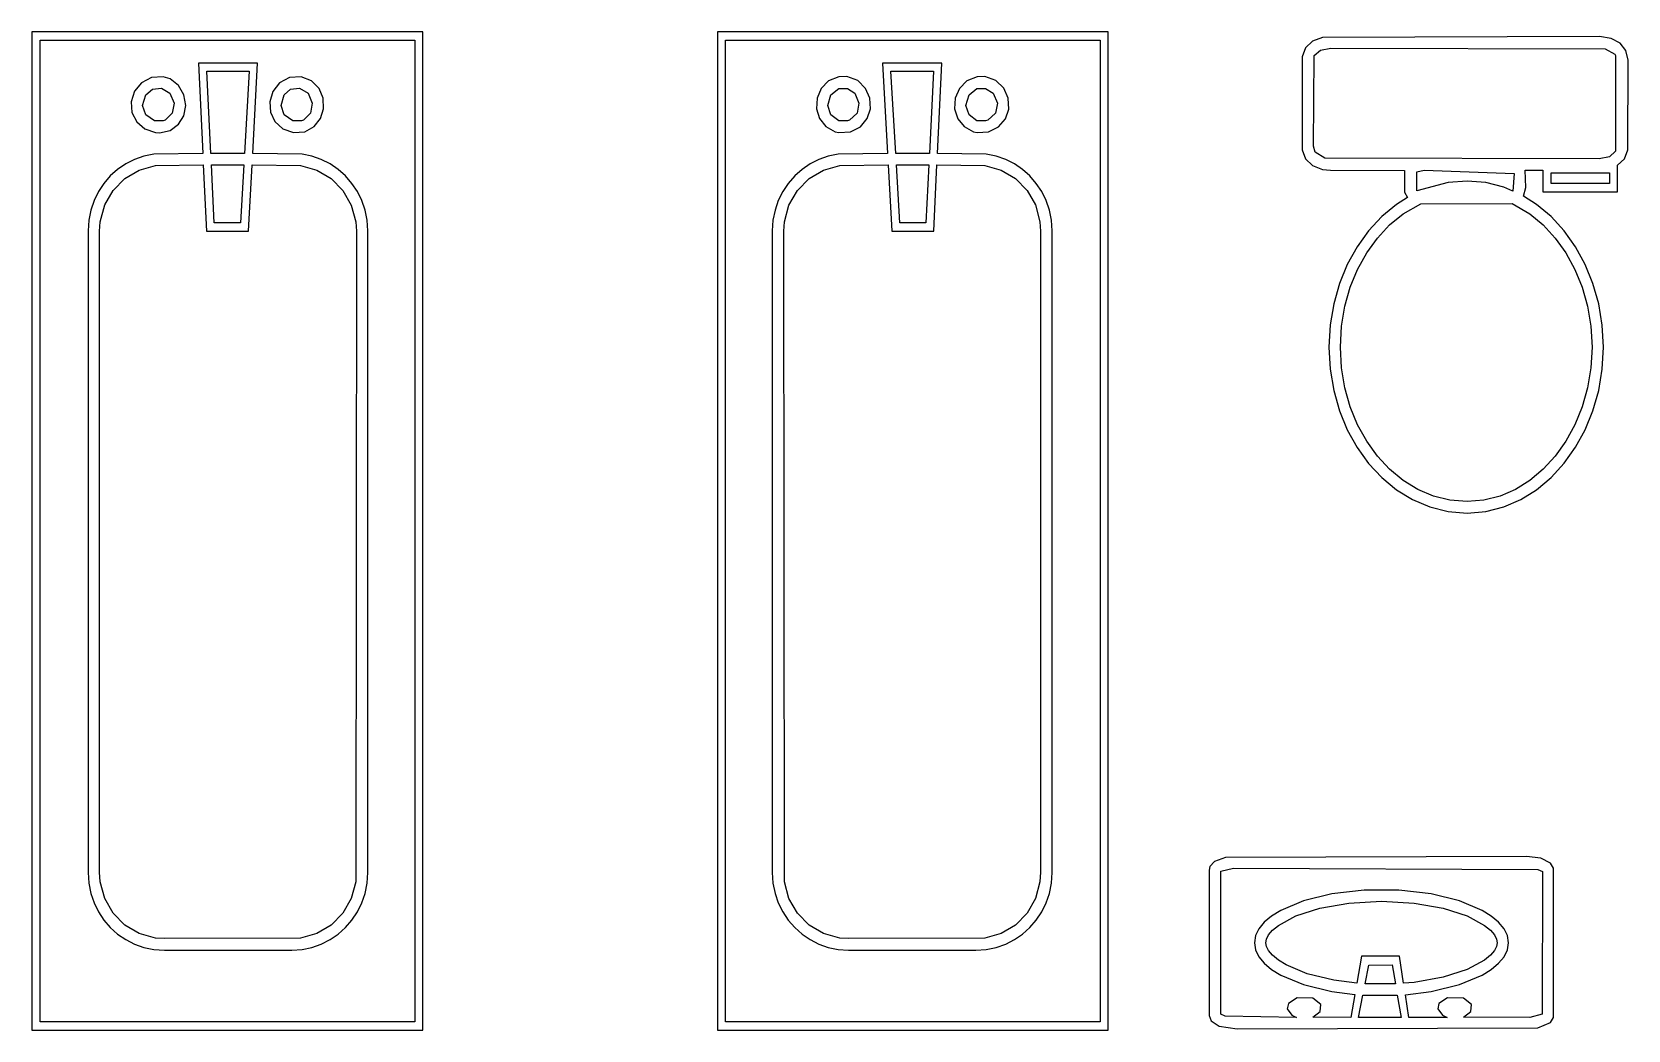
# Model space of a CAD drawing. Header units: metres. Extents: x -13 to 22, y -10.4 to 9.6.
# Drawn here: x -1.936 to 0.841, y -2.745 to -1.008 of the extents above; entities that cross this region are included whole.
import ezdxf

# ---------------------------------------------------------------- set-up
doc = ezdxf.new("R2010")
doc.units = ezdxf.units.M

msp = doc.modelspace()

# ---------------------------------------------------------------- linework, layer by layer
for p, q in [((-1.2562, -1.00845), (-1.93643, -1.00845)), ((-1.93643, -1.00845), (-1.93643, -2.74463)), ((-1.92229, -2.73048), (-1.92229, -1.0226)), ((-1.92229, -1.0226), (-1.27032, -1.0226)), ((-1.27032, -1.0226), (-1.27032, -2.73048)), ((-1.2562, -2.74463), (-1.2562, -1.00845)), ((-0.063553, -1.00845), (-0.74379, -1.00845)), ((-0.74379, -1.00845), (-0.74379, -2.74463)), ((-0.72966, -2.73048), (-0.72966, -1.0226)), ((-0.72966, -1.0226), (-0.077698, -1.0226)), ((-0.077698, -1.0226), (-0.077698, -2.73048)), ((-0.063553, -2.74463), (-0.063553, -1.00845)), ((0.29187, -1.02466), (0.279663, -1.03615)), ((0.309174, -1.01799), (0.29187, -1.02466)), ((0.791168, -1.01665), (0.309174, -1.01799)), ((0.811249, -1.01962), (0.791168, -1.01665)), ((0.826981, -1.02798), (0.811249, -1.01962)), ((0.279663, -1.03615), (0.273682, -1.05167)), ((0.273682, -1.05167), (0.273682, -1.21376)), ((0.293243, -1.20734), (0.294968, -1.04955)), ((0.294968, -1.04955), (0.305435, -1.04004)), ((0.305435, -1.04004), (0.323471, -1.03664)), ((0.323471, -1.03664), (0.80098, -1.03758)), ((0.80098, -1.03758), (0.817947, -1.04739)), ((0.817947, -1.04739), (0.819199, -1.04955)), ((0.819199, -1.04955), (0.819229, -1.21558)), ((0.837234, -1.04092), (0.826981, -1.02798)), ((0.840897, -1.05759), (0.837234, -1.04092)), ((-1.54372, -1.06284), (-1.64665, -1.06277)), ((-1.64665, -1.06277), (-1.63927, -1.21973)), ((-1.62508, -1.21973), (-1.63217, -1.07655)), ((-1.63217, -1.07655), (-1.55826, -1.07655)), ((-1.55826, -1.07655), (-1.5665, -1.21973)), ((-1.55231, -1.21973), (-1.54372, -1.06284)), ((-0.353333, -1.06277), (-0.456268, -1.06284)), ((-0.456268, -1.06284), (-0.447678, -1.21973)), ((-0.433487, -1.21973), (-0.441727, -1.07655)), ((-0.441727, -1.07655), (-0.367813, -1.07655)), ((-0.367813, -1.07655), (-0.374908, -1.21973)), ((-0.360718, -1.21973), (-0.353333, -1.06277)), ((0.840485, -1.21376), (0.840897, -1.05759)), ((-1.74586, -1.09673), (-1.75797, -1.11156)), ((-1.72833, -1.08759), (-1.74586, -1.09673)), ((-1.73831, -1.11772), (-1.72664, -1.10817)), ((-1.70804, -1.08627), (-1.72833, -1.08759)), ((-1.72664, -1.10817), (-1.71124, -1.10602)), ((-1.71124, -1.10602), (-1.6964, -1.11476)), ((-1.69572, -1.09029), (-1.70804, -1.08627)), ((-1.6812, -1.10176), (-1.69572, -1.09029)), ((-1.67197, -1.1176), (-1.6812, -1.10176)), ((-1.50565, -1.097), (-1.51726, -1.11205)), ((-1.4882, -1.08762), (-1.50565, -1.097)), ((-1.49748, -1.11772), (-1.48633, -1.10817)), ((-1.4678, -1.08626), (-1.4882, -1.08762)), ((-1.48633, -1.10817), (-1.47086, -1.10602)), ((-1.47086, -1.10602), (-1.45583, -1.11476)), ((-1.44968, -1.09351), (-1.4678, -1.08626)), ((-1.43683, -1.10695), (-1.44968, -1.09351)), ((-1.42986, -1.1239), (-1.43683, -1.10695)), ((-0.563156, -1.10695), (-0.570129, -1.1239)), ((-0.550308, -1.09351), (-0.563156, -1.10695)), ((-0.532181, -1.08626), (-0.550308, -1.09351)), ((-0.54631, -1.11771), (-0.532623, -1.10684)), ((-0.532623, -1.10684), (-0.517288, -1.10684)), ((-0.518478, -1.08621), (-0.532181, -1.08626)), ((-0.499603, -1.09309), (-0.518478, -1.08621)), ((-0.517288, -1.10684), (-0.504761, -1.11476)), ((-0.485886, -1.1066), (-0.499603, -1.09309)), ((-0.478546, -1.12383), (-0.485886, -1.1066)), ((-0.322464, -1.10664), (-0.329834, -1.12358)), ((-0.309662, -1.09351), (-0.322464, -1.10664)), ((-0.291946, -1.08627), (-0.309662, -1.09351)), ((-0.305817, -1.11771), (-0.292099, -1.10684)), ((-0.292099, -1.10684), (-0.277054, -1.10684)), ((-0.278336, -1.0862), (-0.291946, -1.08627)), ((-0.259445, -1.09293), (-0.278336, -1.0862)), ((-0.277054, -1.10684), (-0.264069, -1.11476)), ((-0.245377, -1.10612), (-0.259445, -1.09293)), ((-0.237473, -1.12347), (-0.245377, -1.10612)), ((-1.75797, -1.11156), (-1.76367, -1.12981)), ((-1.76367, -1.12981), (-1.76236, -1.14861)), ((-1.74406, -1.13631), (-1.73831, -1.11772)), ((-1.73831, -1.15268), (-1.74406, -1.13631)), ((-1.6964, -1.11476), (-1.68889, -1.1322)), ((-1.68889, -1.1322), (-1.69228, -1.1497)), ((-1.67224, -1.15411), (-1.66866, -1.13641)), ((-1.66866, -1.13641), (-1.67197, -1.1176)), ((-1.51726, -1.11205), (-1.52248, -1.13)), ((-1.52248, -1.13), (-1.5213, -1.14821)), ((-1.50282, -1.13631), (-1.49748, -1.11772)), ((-1.49748, -1.15268), (-1.50282, -1.13631)), ((-1.45583, -1.11476), (-1.44872, -1.1322)), ((-1.44872, -1.1322), (-1.45187, -1.1497)), ((-1.42888, -1.1423), (-1.42986, -1.1239)), ((-0.570129, -1.1239), (-0.571106, -1.1423)), ((-0.551498, -1.13631), (-0.54631, -1.11771)), ((-0.54631, -1.15268), (-0.551498, -1.13631)), ((-0.504761, -1.11476), (-0.497375, -1.1322)), ((-0.497375, -1.1322), (-0.500626, -1.1497)), ((-0.477539, -1.14233), (-0.478546, -1.12383)), ((-0.329834, -1.12358), (-0.330902, -1.1425)), ((-0.31134, -1.13631), (-0.305817, -1.11771)), ((-0.305817, -1.15268), (-0.31134, -1.13631)), ((-0.264069, -1.11476), (-0.256165, -1.1322)), ((-0.256165, -1.1322), (-0.259659, -1.1497)), ((-0.236359, -1.14255), (-0.237473, -1.12347)), ((-1.76236, -1.14861), (-1.75417, -1.16487)), ((-1.75417, -1.16487), (-1.74023, -1.17722)), ((-1.72293, -1.16302), (-1.73831, -1.15268)), ((-1.70789, -1.16302), (-1.72293, -1.16302)), ((-1.7047, -1.16173), (-1.70789, -1.16302)), ((-1.69228, -1.1497), (-1.7047, -1.16173)), ((-1.68163, -1.16891), (-1.67224, -1.15411)), ((-1.5213, -1.14821), (-1.51369, -1.16441)), ((-1.51369, -1.16441), (-1.50009, -1.17705)), ((-1.4827, -1.16302), (-1.49748, -1.15268)), ((-1.46736, -1.16302), (-1.4827, -1.16302)), ((-1.46408, -1.16173), (-1.46736, -1.16302)), ((-1.45187, -1.1497), (-1.46408, -1.16173)), ((-1.44511, -1.17293), (-1.43419, -1.15903)), ((-1.43419, -1.15903), (-1.42888, -1.1423)), ((-0.571106, -1.1423), (-0.565796, -1.15903)), ((-0.565796, -1.15903), (-0.554871, -1.17293)), ((-0.532623, -1.16302), (-0.54631, -1.15268)), ((-0.517288, -1.16302), (-0.532623, -1.16302)), ((-0.513657, -1.16173), (-0.517288, -1.16302)), ((-0.500626, -1.1497), (-0.513657, -1.16173)), ((-0.494736, -1.17337), (-0.483078, -1.1593)), ((-0.483078, -1.1593), (-0.477539, -1.14233)), ((-0.330902, -1.1425), (-0.325195, -1.15942)), ((-0.325195, -1.15942), (-0.314133, -1.17303)), ((-0.292099, -1.16302), (-0.305817, -1.15268)), ((-0.277054, -1.16302), (-0.292099, -1.16302)), ((-0.273331, -1.16173), (-0.277054, -1.16302)), ((-0.259659, -1.1497), (-0.273331, -1.16173)), ((-0.254517, -1.17365), (-0.242401, -1.15981)), ((-0.242401, -1.15981), (-0.236359, -1.14255)), ((-1.74023, -1.17722), (-1.72162, -1.18365)), ((-1.72162, -1.18365), (-1.71458, -1.18411)), ((-1.71458, -1.18411), (-1.69592, -1.1797)), ((-1.69592, -1.1797), (-1.68163, -1.16891)), ((-1.50009, -1.17705), (-1.48148, -1.18365)), ((-1.48148, -1.18365), (-1.46141, -1.18211)), ((-1.46141, -1.18211), (-1.44511, -1.17293)), ((-0.554871, -1.17293), (-0.538574, -1.18211)), ((-0.538574, -1.18211), (-0.53215, -1.18359)), ((-0.53215, -1.18359), (-0.511871, -1.18227)), ((-0.511871, -1.18227), (-0.494736, -1.17337)), ((-0.314133, -1.17303), (-0.298218, -1.18205)), ((-0.298218, -1.18205), (-0.291916, -1.18358)), ((-0.291916, -1.18358), (-0.271744, -1.1823)), ((-0.271744, -1.1823), (-0.254517, -1.17365)), ((-1.72415, -1.22095), (-1.7415, -1.2245)), ((-1.63927, -1.21973), (-1.72415, -1.22095)), ((-1.5665, -1.21973), (-1.62508, -1.21973)), ((-1.46645, -1.22095), (-1.55231, -1.21973)), ((-1.44925, -1.2245), (-1.46645, -1.22095)), ((-0.533539, -1.22095), (-0.550735, -1.2245)), ((-0.447678, -1.21973), (-0.533539, -1.22095)), ((-0.374908, -1.21973), (-0.433487, -1.21973)), ((-0.275833, -1.22095), (-0.360718, -1.21973)), ((-0.258484, -1.2245), (-0.275833, -1.22095)), ((0.273682, -1.21376), (0.279663, -1.22902)), ((0.296204, -1.21777), (0.293243, -1.20734)), ((0.31337, -1.22804), (0.296204, -1.21777)), ((0.819229, -1.21558), (0.808472, -1.22548)), ((0.834488, -1.22902), (0.840485, -1.21376)), ((-1.78732, -1.24763), (-1.80002, -1.25899)), ((-1.77324, -1.23799), (-1.78732, -1.24763)), ((-1.77498, -1.26338), (-1.75008, -1.24864)), ((-1.75792, -1.23024), (-1.77324, -1.23799)), ((-1.7415, -1.2245), (-1.75792, -1.23024)), ((-1.75008, -1.24864), (-1.72147, -1.24075)), ((-1.72147, -1.24075), (-1.63832, -1.23972)), ((-1.63832, -1.23972), (-1.63289, -1.35516)), ((-1.61909, -1.34068), (-1.6241, -1.23972)), ((-1.6241, -1.23972), (-1.56766, -1.23972)), ((-1.56766, -1.23972), (-1.57347, -1.34068)), ((-1.55974, -1.35522), (-1.55341, -1.23972)), ((-1.55341, -1.23972), (-1.46916, -1.24075)), ((-1.46916, -1.24075), (-1.44078, -1.24863)), ((-1.43292, -1.23024), (-1.44925, -1.2245)), ((-1.44078, -1.24863), (-1.41583, -1.2634)), ((-1.41762, -1.23799), (-1.43292, -1.23024)), ((-1.40352, -1.24763), (-1.41762, -1.23799)), ((-1.39076, -1.25899), (-1.40352, -1.24763)), ((-0.596466, -1.24763), (-0.609222, -1.25899)), ((-0.582367, -1.23799), (-0.596466, -1.24763)), ((-0.584152, -1.2634), (-0.559204, -1.24863)), ((-0.567062, -1.23024), (-0.582367, -1.23799)), ((-0.550735, -1.2245), (-0.567062, -1.23024)), ((-0.559204, -1.24863), (-0.530823, -1.24075)), ((-0.530823, -1.24075), (-0.446579, -1.23972)), ((-0.446579, -1.23972), (-0.440247, -1.35522)), ((-0.426514, -1.34068), (-0.432327, -1.23972)), ((-0.432327, -1.23972), (-0.375885, -1.23972)), ((-0.375885, -1.23972), (-0.38089, -1.34068)), ((-0.367096, -1.35516), (-0.361664, -1.23972)), ((-0.361664, -1.23972), (-0.278519, -1.24075)), ((-0.278519, -1.24075), (-0.249908, -1.24864)), ((-0.242065, -1.23024), (-0.258484, -1.2245)), ((-0.249908, -1.24864), (-0.225006, -1.26338)), ((-0.226746, -1.23799), (-0.242065, -1.23024)), ((-0.212662, -1.24763), (-0.226746, -1.23799)), ((-0.199966, -1.25899), (-0.212662, -1.24763)), ((0.279663, -1.22902), (0.29187, -1.24068)), ((0.29187, -1.24068), (0.309174, -1.24759)), ((0.309174, -1.24759), (0.322998, -1.24901)), ((0.790649, -1.22902), (0.31337, -1.22804)), ((0.322998, -1.24901), (0.451904, -1.2496)), ((0.451904, -1.2496), (0.451904, -1.28716)), ((0.473129, -1.25197), (0.486267, -1.24902)), ((0.486267, -1.24902), (0.642914, -1.25459)), ((0.66304, -1.27882), (0.662048, -1.24901)), ((0.662048, -1.24901), (0.692673, -1.24901)), ((0.692673, -1.24901), (0.692673, -1.28639)), ((0.808472, -1.22548), (0.790649, -1.22902)), ((0.822586, -1.24046), (0.834488, -1.22902)), ((0.822586, -1.28639), (0.822586, -1.24046)), ((-1.81117, -1.27191), (-1.82065, -1.28624)), ((-1.80002, -1.25899), (-1.81117, -1.27191)), ((-1.79524, -1.28398), (-1.77498, -1.26338)), ((-1.41583, -1.2634), (-1.39542, -1.28404)), ((-1.37953, -1.27191), (-1.39076, -1.25899)), ((-1.36996, -1.28624), (-1.37953, -1.27191)), ((-0.620453, -1.27191), (-0.63002, -1.28624)), ((-0.609222, -1.25899), (-0.620453, -1.27191)), ((-0.604568, -1.28404), (-0.584152, -1.2634)), ((-0.225006, -1.26338), (-0.204742, -1.28398)), ((-0.188812, -1.27191), (-0.199966, -1.25899)), ((-0.179337, -1.28624), (-0.188812, -1.27191)), ((0.473129, -1.28479), (0.473129, -1.25197)), ((0.527588, -1.27049), (0.473129, -1.28479)), ((0.560883, -1.26775), (0.527588, -1.27049)), ((0.59346, -1.27051), (0.560883, -1.26775)), ((0.624741, -1.27852), (0.59346, -1.27051)), ((0.642914, -1.25459), (0.640305, -1.28528)), ((0.706818, -1.27226), (0.706818, -1.25345)), ((0.706818, -1.25345), (0.808441, -1.25345)), ((0.808441, -1.27226), (0.706818, -1.27226)), ((0.808441, -1.25345), (0.808441, -1.27226)), ((-1.82828, -1.30182), (-1.83391, -1.31851)), ((-1.82065, -1.28624), (-1.82828, -1.30182)), ((-1.80978, -1.30943), (-1.79524, -1.28398)), ((-1.39542, -1.28404), (-1.38071, -1.30951)), ((-1.36226, -1.30182), (-1.36996, -1.28624)), ((-1.35654, -1.31851), (-1.36226, -1.30182)), ((-0.637726, -1.30182), (-0.643448, -1.31851)), ((-0.63002, -1.28624), (-0.637726, -1.30182)), ((-0.619278, -1.30951), (-0.604568, -1.28404)), ((-0.204742, -1.28398), (-0.190201, -1.30943)), ((-0.171707, -1.30182), (-0.179337, -1.28624)), ((-0.166077, -1.31851), (-0.171707, -1.30182)), ((0.456894, -1.29669), (0.437729, -1.30849)), ((0.451904, -1.28716), (0.456894, -1.29669)), ((0.640305, -1.28528), (0.624741, -1.27852)), ((0.658981, -1.29428), (0.66304, -1.27882)), ((0.681824, -1.30858), (0.658981, -1.29428)), ((0.692673, -1.28639), (0.822586, -1.28639)), ((-1.83391, -1.31851), (-1.8374, -1.33614)), ((-1.81757, -1.33873), (-1.80978, -1.30943)), ((-1.38071, -1.30951), (-1.37282, -1.33878)), ((-1.353, -1.33614), (-1.35654, -1.31851)), ((-0.643448, -1.31851), (-0.646988, -1.33614)), ((-0.627167, -1.33878), (-0.619278, -1.30951)), ((-0.190201, -1.30943), (-0.182419, -1.33873)), ((-0.162582, -1.33614), (-0.166077, -1.31851)), ((0.412186, -1.32964), (0.389282, -1.35434)), ((0.437729, -1.30849), (0.412186, -1.32964)), ((0.425919, -1.34418), (0.449371, -1.32475)), ((0.449371, -1.32475), (0.48024, -1.30746)), ((0.48024, -1.30746), (0.639404, -1.30664)), ((0.639404, -1.30664), (0.670059, -1.32475)), ((0.670059, -1.32475), (0.693192, -1.34418)), ((0.707031, -1.32973), (0.681824, -1.30858)), ((0.729675, -1.35442), (0.707031, -1.32973)), ((-1.8374, -1.33614), (-1.83859, -1.35455)), ((-1.83859, -1.35455), (-1.83859, -2.47076)), ((-1.8186, -1.35521), (-1.81757, -1.33873)), ((-1.8186, -2.47012), (-1.8186, -1.35521)), ((-1.63289, -1.35516), (-1.55974, -1.35522)), ((-1.57347, -1.34068), (-1.61909, -1.34068)), ((-1.37282, -1.33878), (-1.37177, -1.35522)), ((-1.37177, -1.35522), (-1.37282, -2.48656)), ((-1.35178, -1.35455), (-1.353, -1.33614)), ((-1.35178, -2.47076), (-1.35178, -1.35455)), ((-0.646988, -1.33614), (-0.648209, -1.35455)), ((-0.648209, -1.35455), (-0.648209, -2.47076)), ((-0.62822, -1.35522), (-0.627167, -1.33878)), ((-0.627167, -2.48656), (-0.62822, -1.35522)), ((-0.440247, -1.35522), (-0.367096, -1.35516)), ((-0.38089, -1.34068), (-0.426514, -1.34068)), ((-0.182419, -1.33873), (-0.181381, -1.35521)), ((-0.181381, -1.35521), (-0.181381, -2.47012)), ((-0.161392, -1.35455), (-0.162582, -1.33614)), ((-0.161392, -2.47076), (-0.161392, -1.35455)), ((0.389282, -1.35434), (0.369232, -1.38219)), ((0.404755, -1.367), (0.425919, -1.34418)), ((0.693192, -1.34418), (0.714127, -1.367)), ((0.749512, -1.38226), (0.729675, -1.35442)), ((0.369232, -1.38219), (0.352295, -1.41286)), ((0.386139, -1.39288), (0.404755, -1.367)), ((0.714127, -1.367), (0.732574, -1.39288)), ((0.766327, -1.4129), (0.749512, -1.38226)), ((0.352295, -1.41286), (0.338669, -1.44597)), ((0.370316, -1.42151), (0.386139, -1.39288)), ((0.732574, -1.39288), (0.748276, -1.42151)), ((0.779861, -1.446), (0.766327, -1.4129)), ((0.357574, -1.45253), (0.370316, -1.42151)), ((0.748276, -1.42151), (0.760956, -1.45253)), ((0.338669, -1.44597), (0.328629, -1.4812)), ((0.348145, -1.48561), (0.357574, -1.45253)), ((0.760956, -1.45253), (0.770355, -1.48561)), ((0.789856, -1.48122), (0.779861, -1.446)), ((0.328629, -1.4812), (0.322418, -1.5182)), ((0.3423, -1.52042), (0.348145, -1.48561)), ((0.770355, -1.48561), (0.776184, -1.52042)), ((0.796066, -1.51822), (0.789856, -1.48122)), ((0.322418, -1.5182), (0.320282, -1.55663)), ((0.340286, -1.55663), (0.3423, -1.52042)), ((0.776184, -1.52042), (0.778183, -1.55663)), ((0.798187, -1.55663), (0.796066, -1.51822)), ((0.320282, -1.55663), (0.322418, -1.59505)), ((0.3423, -1.59283), (0.340286, -1.55663)), ((0.778183, -1.55663), (0.776184, -1.59283)), ((0.796066, -1.59503), (0.798187, -1.55663)), ((0.322418, -1.59505), (0.328629, -1.63205)), ((0.348145, -1.62764), (0.3423, -1.59283)), ((0.776184, -1.59283), (0.770355, -1.62764)), ((0.789856, -1.63203), (0.796066, -1.59503)), ((0.328629, -1.63205), (0.338669, -1.66727)), ((0.357574, -1.66072), (0.348145, -1.62764)), ((0.770355, -1.62764), (0.760956, -1.66072)), ((0.779861, -1.66725), (0.789856, -1.63203)), ((0.370316, -1.69174), (0.357574, -1.66072)), ((0.760956, -1.66072), (0.748276, -1.69174)), ((0.338669, -1.66727), (0.352295, -1.70039)), ((0.386139, -1.72035), (0.370316, -1.69174)), ((0.748276, -1.69174), (0.732574, -1.72035)), ((0.766327, -1.70035), (0.779861, -1.66725)), ((0.352295, -1.70039), (0.369232, -1.73105)), ((0.404755, -1.74625), (0.386139, -1.72035)), ((0.732574, -1.72035), (0.714127, -1.74625)), ((0.749512, -1.73099), (0.766327, -1.70035)), ((0.369232, -1.73105), (0.389282, -1.75891)), ((0.425919, -1.76907), (0.404755, -1.74625)), ((0.714127, -1.74625), (0.693192, -1.76907)), ((0.729675, -1.75883), (0.749512, -1.73099)), ((0.389282, -1.75891), (0.412186, -1.7836)), ((0.449371, -1.7885), (0.425919, -1.76907)), ((0.693192, -1.76907), (0.670059, -1.7885)), ((0.707031, -1.78352), (0.729675, -1.75883)), ((0.412186, -1.7836), (0.437729, -1.80475)), ((0.437729, -1.80475), (0.465652, -1.82195)), ((0.474854, -1.80418), (0.449371, -1.7885)), ((0.50209, -1.81581), (0.474854, -1.80418)), ((0.644989, -1.80418), (0.618256, -1.81581)), ((0.670059, -1.7885), (0.644989, -1.80418)), ((0.654312, -1.82188), (0.681824, -1.80467)), ((0.681824, -1.80467), (0.707031, -1.78352)), ((0.465652, -1.82195), (0.495712, -1.83476)), ((0.530853, -1.82303), (0.50209, -1.81581)), ((0.560852, -1.8255), (0.530853, -1.82303)), ((0.590118, -1.82303), (0.560852, -1.8255)), ((0.618256, -1.81581), (0.590118, -1.82303)), ((0.624741, -1.83472), (0.654312, -1.82188)), ((0.495712, -1.83476), (0.527588, -1.84276)), ((0.527588, -1.84276), (0.560883, -1.8455)), ((0.560883, -1.8455), (0.59346, -1.84274)), ((0.59346, -1.84274), (0.624741, -1.83472)), ((0.664413, -2.44279), (0.140411, -2.44456)), ((0.689316, -2.44588), (0.664413, -2.44279)), ((-1.83859, -2.47076), (-1.8374, -2.48918)), ((-1.81757, -2.48659), (-1.8186, -2.47012)), ((-1.353, -2.48918), (-1.35178, -2.47076)), ((-0.648209, -2.47076), (-0.646988, -2.48918)), ((-0.181381, -2.47012), (-0.182419, -2.48659)), ((-0.162582, -2.48918), (-0.161392, -2.47076)), ((0.113297, -2.45984), (0.111755, -2.46629)), ((0.111755, -2.46629), (0.111755, -2.71925)), ((0.121063, -2.45169), (0.113297, -2.45984)), ((0.140411, -2.44456), (0.121063, -2.45169)), ((0.132065, -2.46838), (0.154602, -2.46297)), ((0.132065, -2.71715), (0.132065, -2.46838)), ((0.154602, -2.46297), (0.683884, -2.46512)), ((0.683884, -2.46512), (0.691818, -2.46857)), ((0.705811, -2.45418), (0.689316, -2.44588)), ((0.691818, -2.46857), (0.691437, -2.71725)), ((0.711395, -2.46298), (0.705811, -2.45418)), ((0.711395, -2.72256), (0.711395, -2.46298)), ((-1.8374, -2.48918), (-1.83391, -2.50682)), ((-1.80978, -2.51588), (-1.81757, -2.48659)), ((-1.37282, -2.48656), (-1.38071, -2.51581)), ((-1.35654, -2.50682), (-1.353, -2.48918)), ((-0.646988, -2.48918), (-0.643448, -2.50682)), ((-0.619278, -2.51581), (-0.627167, -2.48656)), ((-0.182419, -2.48659), (-0.190201, -2.51588)), ((-0.166077, -2.50682), (-0.162582, -2.48918)), ((-1.83391, -2.50682), (-1.82828, -2.5235)), ((-1.82828, -2.5235), (-1.82065, -2.53908)), ((-1.79524, -2.54134), (-1.80978, -2.51588)), ((-1.38071, -2.51581), (-1.39542, -2.54128)), ((-1.36996, -2.53908), (-1.36226, -2.5235)), ((-1.36226, -2.5235), (-1.35654, -2.50682)), ((-0.643448, -2.50682), (-0.637726, -2.5235)), ((-0.637726, -2.5235), (-0.63002, -2.53908)), ((-0.604568, -2.54128), (-0.619278, -2.51581)), ((-0.190201, -2.51588), (-0.204742, -2.54134)), ((-0.179337, -2.53908), (-0.171707, -2.5235)), ((-0.171707, -2.5235), (-0.166077, -2.50682)), ((0.27626, -2.51991), (0.236481, -2.53659)), ((0.325302, -2.5079), (0.27626, -2.51991)), ((0.304535, -2.53268), (0.35495, -2.5238)), ((0.381577, -2.50146), (0.325302, -2.5079)), ((0.35495, -2.5238), (0.411804, -2.52061)), ((0.442017, -2.50146), (0.381577, -2.50146)), ((0.411804, -2.52061), (0.468658, -2.5238)), ((0.498306, -2.5079), (0.442017, -2.50146)), ((0.468658, -2.5238), (0.519073, -2.53268)), ((0.547333, -2.51991), (0.498306, -2.5079)), ((0.587128, -2.53659), (0.547333, -2.51991)), ((-1.82065, -2.53908), (-1.81117, -2.55341)), ((-1.81117, -2.55341), (-1.80002, -2.56633)), ((-1.77498, -2.56195), (-1.79524, -2.54134)), ((-1.39542, -2.54128), (-1.41583, -2.56194)), ((-1.39076, -2.56633), (-1.37953, -2.55341)), ((-1.37953, -2.55341), (-1.36996, -2.53908)), ((-0.63002, -2.53908), (-0.620453, -2.55341)), ((-0.620453, -2.55341), (-0.609222, -2.56633)), ((-0.584152, -2.56194), (-0.604568, -2.54128)), ((-0.204742, -2.54134), (-0.225006, -2.56195)), ((-0.199966, -2.56633), (-0.188812, -2.55341)), ((-0.188812, -2.55341), (-0.179337, -2.53908)), ((0.220688, -2.5464), (0.207962, -2.55702)), ((0.236481, -2.53659), (0.220688, -2.5464)), ((0.232407, -2.56261), (0.262848, -2.54616)), ((0.262848, -2.54616), (0.304535, -2.53268)), ((0.519073, -2.53268), (0.560745, -2.54616)), ((0.560745, -2.54616), (0.591202, -2.56261)), ((0.602921, -2.5464), (0.587128, -2.53659)), ((0.615631, -2.55702), (0.602921, -2.5464)), ((-1.80002, -2.56633), (-1.78732, -2.57768)), ((-1.78732, -2.57768), (-1.77324, -2.58733)), ((-1.75008, -2.57669), (-1.77498, -2.56195)), ((-1.72147, -2.58456), (-1.75008, -2.57669)), ((-1.44078, -2.57669), (-1.46916, -2.58456)), ((-1.41583, -2.56194), (-1.44078, -2.57669)), ((-1.41762, -2.58733), (-1.40352, -2.57768)), ((-1.40352, -2.57768), (-1.39076, -2.56633)), ((-0.609222, -2.56633), (-0.596466, -2.57768)), ((-0.596466, -2.57768), (-0.582367, -2.58733)), ((-0.559204, -2.57669), (-0.584152, -2.56194)), ((-0.530823, -2.58456), (-0.559204, -2.57669)), ((-0.249908, -2.57669), (-0.278519, -2.58456)), ((-0.225006, -2.56195), (-0.249908, -2.57669)), ((-0.226746, -2.58733), (-0.212662, -2.57768)), ((-0.212662, -2.57768), (-0.199966, -2.56633)), ((0.192734, -2.58032), (0.190735, -2.59277)), ((0.198563, -2.56837), (0.192734, -2.58032)), ((0.207962, -2.55702), (0.198563, -2.56837)), ((0.211807, -2.58636), (0.215378, -2.57921)), ((0.215378, -2.57921), (0.222137, -2.57114)), ((0.222137, -2.57114), (0.232407, -2.56261)), ((0.591202, -2.56261), (0.601471, -2.57114)), ((0.601471, -2.57114), (0.608231, -2.57921)), ((0.608231, -2.57921), (0.611786, -2.58636)), ((0.625031, -2.56837), (0.615631, -2.55702)), ((0.630859, -2.58032), (0.625031, -2.56837)), ((0.632858, -2.59277), (0.630859, -2.58032)), ((-1.77324, -2.58733), (-1.7579, -2.59509)), ((-1.7579, -2.59509), (-1.7415, -2.60083)), ((-1.7415, -2.60083), (-1.72415, -2.60439)), ((-1.72415, -2.60439), (-1.70602, -2.60561)), ((-1.70535, -2.58562), (-1.72147, -2.58456)), ((-1.70602, -2.60561), (-1.48434, -2.60561)), ((-1.46916, -2.58456), (-1.70535, -2.58562)), ((-1.48434, -2.60561), (-1.46645, -2.60439)), ((-1.46645, -2.60439), (-1.44925, -2.60083)), ((-1.44925, -2.60083), (-1.43292, -2.59509)), ((-1.43292, -2.59509), (-1.41762, -2.58733)), ((-0.582367, -2.58733), (-0.567062, -2.59509)), ((-0.567062, -2.59509), (-0.550735, -2.60083)), ((-0.550735, -2.60083), (-0.533539, -2.60439)), ((-0.533539, -2.60439), (-0.51564, -2.60561)), ((-0.514954, -2.58562), (-0.530823, -2.58456)), ((-0.51564, -2.60561), (-0.293961, -2.60561)), ((-0.278519, -2.58456), (-0.514954, -2.58562)), ((-0.293961, -2.60561), (-0.275833, -2.60439)), ((-0.275833, -2.60439), (-0.258484, -2.60083)), ((-0.258484, -2.60083), (-0.242081, -2.59509)), ((-0.242081, -2.59509), (-0.226746, -2.58733)), ((0.190735, -2.59277), (0.192734, -2.60521)), ((0.192734, -2.60521), (0.198563, -2.61716)), ((0.210739, -2.59277), (0.211807, -2.58636)), ((0.211807, -2.59918), (0.210739, -2.59277)), ((0.215378, -2.60632), (0.211807, -2.59918)), ((0.222137, -2.61441), (0.215378, -2.60632)), ((0.608231, -2.60632), (0.601456, -2.61441)), ((0.611786, -2.59918), (0.608231, -2.60632)), ((0.611786, -2.58636), (0.612854, -2.59277)), ((0.612854, -2.59277), (0.611786, -2.59918)), ((0.625031, -2.61716), (0.630859, -2.60521)), ((0.630859, -2.60521), (0.632858, -2.59277)), ((0.198563, -2.61716), (0.207962, -2.62851)), ((0.207962, -2.62851), (0.220688, -2.63914)), ((0.232407, -2.62294), (0.222137, -2.61441)), ((0.246063, -2.63141), (0.232407, -2.62294)), ((0.28244, -2.64661), (0.246063, -2.63141)), ((0.37706, -2.61626), (0.368896, -2.66293)), ((0.443359, -2.61626), (0.37706, -2.61626)), ((0.383408, -2.66412), (0.389923, -2.63158)), ((0.389923, -2.63158), (0.430298, -2.63142)), ((0.430298, -2.63142), (0.435928, -2.66425)), ((0.450409, -2.6633), (0.443359, -2.61626)), ((0.591202, -2.62294), (0.560745, -2.63939)), ((0.601456, -2.61441), (0.591202, -2.62294)), ((0.602921, -2.63914), (0.615631, -2.62851)), ((0.615631, -2.62851), (0.625031, -2.61716)), ((0.220688, -2.63914), (0.236481, -2.64896)), ((0.236481, -2.64896), (0.27626, -2.66563)), ((0.27626, -2.66563), (0.325302, -2.67764)), ((0.328796, -2.65794), (0.28244, -2.64661)), ((0.368896, -2.66293), (0.328796, -2.65794)), ((0.435928, -2.66425), (0.383408, -2.66412)), ((0.468658, -2.66174), (0.450409, -2.6633)), ((0.519073, -2.65285), (0.468658, -2.66174)), ((0.498306, -2.67764), (0.547333, -2.66563)), ((0.560745, -2.63939), (0.519073, -2.65285)), ((0.547333, -2.66563), (0.587128, -2.64896)), ((0.587128, -2.64896), (0.602921, -2.63914)), ((0.264862, -2.68828), (0.249771, -2.69817)), ((0.292587, -2.68941), (0.264862, -2.68828)), ((0.306534, -2.70032), (0.292587, -2.68941)), ((0.325302, -2.67764), (0.365448, -2.68271)), ((0.365448, -2.68271), (0.358444, -2.72273)), ((0.371704, -2.72273), (0.379456, -2.6839)), ((0.379456, -2.6839), (0.439346, -2.68416)), ((0.439346, -2.68416), (0.445969, -2.72273)), ((0.453369, -2.68311), (0.498306, -2.67764)), ((0.45932, -2.72273), (0.453369, -2.68311)), ((0.526978, -2.68828), (0.511871, -2.69817)), ((0.554688, -2.68941), (0.526978, -2.68828)), ((0.568634, -2.70032), (0.554688, -2.68941)), ((0.111755, -2.71925), (0.115189, -2.72864)), ((0.139969, -2.72037), (0.132065, -2.71715)), ((0.26384, -2.72273), (0.139969, -2.72037)), ((0.249771, -2.69817), (0.247803, -2.70746)), ((0.247803, -2.70746), (0.255844, -2.7188)), ((0.255844, -2.7188), (0.26384, -2.72273)), ((0.292587, -2.72192), (0.305283, -2.71248)), ((0.305283, -2.71248), (0.306534, -2.70032)), ((0.511871, -2.69817), (0.509918, -2.70746)), ((0.509918, -2.70746), (0.517944, -2.7188)), ((0.517944, -2.7188), (0.525955, -2.72273)), ((0.554688, -2.72192), (0.567383, -2.71248)), ((0.567383, -2.71248), (0.568634, -2.70032)), ((0.691437, -2.71725), (0.670105, -2.72258)), ((-1.93643, -2.74463), (-1.2562, -2.74463)), ((-1.27032, -2.73048), (-1.92229, -2.73048)), ((-0.74379, -2.74463), (-0.063553, -2.74463)), ((-0.077698, -2.73048), (-0.72966, -2.73048)), ((0.115189, -2.72864), (0.129532, -2.73802)), ((0.129532, -2.73802), (0.160706, -2.74274)), ((0.160706, -2.74274), (0.683807, -2.74098)), ((0.358444, -2.72273), (0.292587, -2.72192)), ((0.445969, -2.72273), (0.371704, -2.72273)), ((0.525955, -2.72273), (0.45932, -2.72273)), ((0.670105, -2.72258), (0.554688, -2.72192)), ((0.683807, -2.74098), (0.705811, -2.73137)), ((0.705811, -2.73137), (0.711395, -2.72256))]:
    msp.add_line(p, q)

doc.saveas('drawing.dxf')
